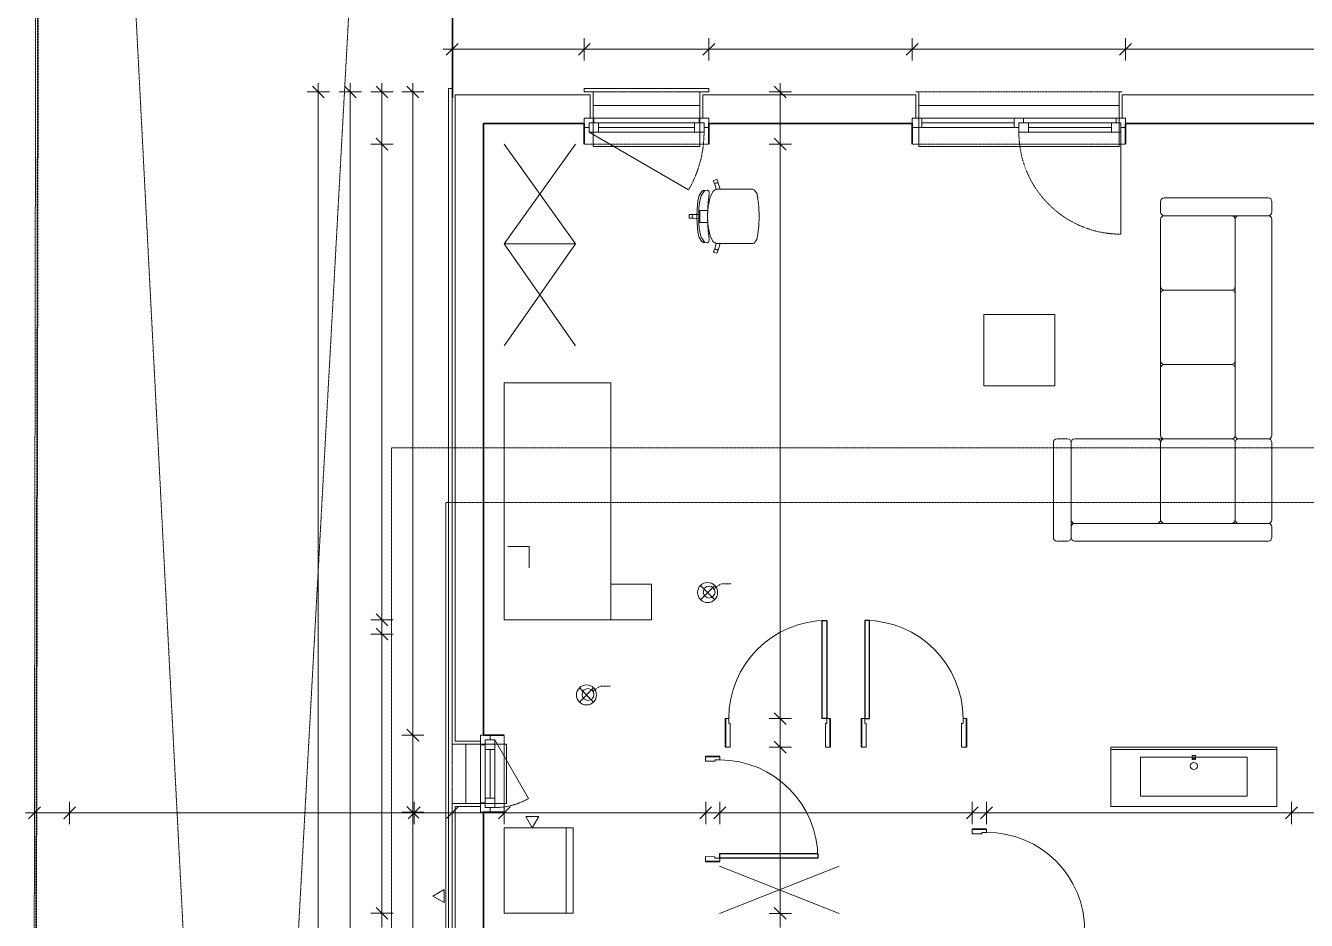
# Model space of a CAD drawing. Header units: metres. Extents: x 217015 to 311256, y -798315 to -742080.
# Drawn here: x 258775 to 269579, y -777817 to -770267 of the extents above; entities that cross this region are included whole.
import ezdxf

# ---------------------------------------------------------------- set-up
doc = ezdxf.new("R2010")
doc.units = ezdxf.units.M
for name, pattern in [('Achse', [0.5, 0.25, -0.25]), ('pointillés', [0.5, 0.25, -0.25]), ('Points tirets', [0.5, 0.25, -0.25]), ('Tirets', [0.5, 0.25, -0.25]), ('Tirets moyens', [0.8, 0.4, -0.4])]:
    doc.linetypes.add(name, pattern=pattern)
for name, color, linetype in [('0._0. Rez-de-chaussée_1_Equip _ mobilier', 7, 'Continuous'), ('0._0. Rez-de-chaussée_1_Equip _ égouttage', 7, 'Continuous'), ('0._0. Rez-de-chaussée_1_Etiquettes', 7, 'Continuous'), ('0._0. Rez-de-chaussée_1_Fenêtres Archicad', 7, 'Continuous'), ('0._0. Rez-de-chaussée_1_Lignes', 7, 'Continuous'), ('0._0. Rez-de-chaussée_1_Zones', 7, 'Continuous'), ('cotations', 7, 'Continuous'), ('mur porteur', 7, 'Continuous'), ('portes', 7, 'Continuous')]:
    doc.layers.add(name, color=color, linetype=linetype)

msp = doc.modelspace()

# ---------------------------------------------------------------- linework, layer by layer
at = {"layer": '0._0. Rez-de-chaussée_1_Equip _ mobilier', "color": 253, "linetype": 'Continuous', "lineweight": 13}
for p, q in [((262813, -772108), (263413, -771267)), ((263413, -772108), (262813, -771267)), ((264600, -771648), (264573, -771666)), ((264581, -771575), (264579, -771579)), ((264579, -771579), (264591, -771614)), ((264604, -771567), (264581, -771575)), ((264592, -771603), (264590, -771608)), ((264590, -771608), (264591, -771614)), ((264591, -771614), (264600, -771648)), ((264595, -771598), (264592, -771603)), ((264600, -771595), (264595, -771598)), ((264606, -771594), (264600, -771595)), ((264601, -771648), (264600, -771648)), ((264600, -771648), (264635, -771648)), ((264608, -771569), (264604, -771567)), ((264612, -771596), (264606, -771594)), ((264619, -771605), (264608, -771569)), ((264616, -771600), (264612, -771596)), ((264619, -771605), (264616, -771600)), ((264635, -771648), (264619, -771605)), ((264844, -771648), (264635, -771648)), ((264880, -771648), (264844, -771648)), ((264911, -771648), (264880, -771648)), ((264920, -771653), (264911, -771648)), ((264446, -771747), (264439, -771820)), ((264451, -771721), (264446, -771747)), ((264458, -771701), (264451, -771721)), ((264478, -771670), (264458, -771701)), ((264458, -771779), (264462, -771749)), ((264462, -771749), (264467, -771723)), ((264467, -771723), (264473, -771703)), ((264473, -771703), (264481, -771689)), ((264491, -771659), (264478, -771670)), ((264481, -771689), (264491, -771678)), ((264527, -771656), (264491, -771659)), ((264491, -771678), (264497, -771669)), ((264497, -771669), (264502, -771662)), ((264502, -771662), (264505, -771659)), ((264539, -771663), (264527, -771656)), ((264529, -771805), (264534, -771754)), ((264549, -771715), (264533, -771790)), ((264534, -771754), (264539, -771709)), ((264542, -771680), (264539, -771663)), ((264539, -771709), (264542, -771680)), ((264573, -771666), (264549, -771715)), ((264941, -771679), (264920, -771653)), ((264942, -771682), (264941, -771679)), ((264952, -771728), (264942, -771682)), ((264960, -771796), (264952, -771728)), ((268350, -771841), (268350, -771751)), ((268380, -771721), (269258, -771721)), ((269288, -771751), (269288, -771841)), ((264375, -771862), (264372, -771865)), ((264412, -771862), (264375, -771862)), ((264406, -771863), (264401, -771867)), ((264412, -771862), (264406, -771863)), ((264462, -771861), (264412, -771862)), ((264439, -771820), (264437, -771877)), ((264454, -771845), (264455, -771811)), ((264454, -771877), (264454, -771845)), ((264455, -771811), (264458, -771779)), ((264492, -771827), (264462, -771827)), ((264462, -771827), (264462, -771861)), ((264462, -771861), (264462, -771877)), ((264531, -771827), (264492, -771827)), ((264527, -771877), (264529, -771805)), ((264531, -771827), (264527, -771877)), ((264533, -771790), (264531, -771827)), ((264960, -771797), (264960, -771796)), ((264962, -771877), (264960, -771797)), ((264372, -771865), (264372, -771877)), ((264372, -771889), (264372, -771877)), ((264375, -771892), (264372, -771889)), ((264412, -771892), (264375, -771892)), ((264398, -771872), (264397, -771877)), ((264398, -771883), (264397, -771877)), ((264401, -771867), (264398, -771872)), ((264401, -771888), (264398, -771883)), ((264406, -771891), (264401, -771888)), ((264412, -771892), (264406, -771891)), ((264462, -771894), (264412, -771892)), ((264439, -771935), (264437, -771877)), ((264446, -772008), (264439, -771935)), ((264454, -771877), (264454, -771910)), ((264454, -771910), (264455, -771943)), ((264455, -771943), (264458, -771976)), ((264462, -771894), (264462, -771877)), ((264462, -771928), (264462, -771894)), ((264492, -771928), (264462, -771928)), ((264531, -771928), (264492, -771928)), ((264531, -771928), (264527, -771877)), ((264527, -771877), (264529, -771950)), ((264529, -771950), (264534, -772001)), ((264533, -771965), (264531, -771928)), ((264549, -772040), (264533, -771965)), ((264960, -771958), (264952, -772027)), ((264962, -771877), (264960, -771957)), ((264960, -771957), (264960, -771958)), ((268350, -772469), (268350, -771901)), ((268350, -773725), (268350, -771901)), ((268380, -771871), (268948, -771871)), ((268380, -771871), (268948, -771871)), ((269258, -771871), (268380, -771871)), ((268978, -771901), (268978, -772469)), ((268978, -771901), (268978, -773725)), ((268978, -773725), (268978, -771901)), ((269008, -771871), (269258, -771871)), ((269288, -771901), (269288, -773725)), ((264451, -772034), (264446, -772008)), ((264458, -772054), (264451, -772034)), ((264458, -771976), (264462, -772006)), ((264478, -772085), (264458, -772054)), ((264462, -772006), (264467, -772032)), ((264467, -772032), (264473, -772052)), ((264473, -772052), (264481, -772065)), ((264481, -772065), (264491, -772077)), ((264491, -772077), (264497, -772086)), ((264534, -772001), (264539, -772046)), ((264539, -772046), (264542, -772075)), ((264542, -772075), (264539, -772092)), ((264573, -772089), (264549, -772040)), ((264941, -772075), (264920, -772102)), ((264942, -772073), (264941, -772075)), ((264952, -772027), (264942, -772073)), ((262813, -772108), (263413, -772108)), ((262813, -772968), (263413, -772108)), ((263413, -772968), (262813, -772108)), ((264491, -772096), (264478, -772085)), ((264527, -772099), (264491, -772096)), ((264497, -772086), (264502, -772092)), ((264502, -772092), (264505, -772096)), ((264539, -772092), (264527, -772099)), ((264600, -772107), (264573, -772089)), ((264579, -772176), (264591, -772141)), ((264581, -772180), (264579, -772176)), ((264604, -772187), (264581, -772180)), ((264590, -772147), (264591, -772141)), ((264592, -772152), (264590, -772147)), ((264591, -772141), (264600, -772107)), ((264595, -772157), (264592, -772152)), ((264600, -772160), (264595, -772157)), ((264601, -772107), (264600, -772107)), ((264600, -772107), (264635, -772107)), ((264606, -772160), (264600, -772160)), ((264608, -772185), (264604, -772187)), ((264612, -772159), (264606, -772160)), ((264619, -772150), (264608, -772185)), ((264616, -772155), (264612, -772159)), ((264619, -772150), (264616, -772155)), ((264635, -772107), (264619, -772150)), ((264844, -772107), (264635, -772107)), ((264880, -772107), (264844, -772107)), ((264911, -772107), (264880, -772107)), ((264920, -772102), (264911, -772107)), ((268380, -772499), (268948, -772499)), ((268948, -772499), (268380, -772499)), ((268350, -773097), (268350, -772529)), ((268978, -772529), (268978, -773097)), ((267458, -772706), (266858, -772706)), ((266858, -772706), (266858, -773306)), ((267458, -773306), (267458, -772706)), ((268350, -773725), (268350, -773157)), ((268380, -773127), (268948, -773127)), ((268948, -773127), (268380, -773127)), ((268978, -773157), (268978, -773725)), ((263713, -773281), (262813, -773281)), ((262813, -773281), (262813, -775281)), ((263713, -775281), (263713, -773281)), ((266858, -773306), (267458, -773306)), ((267445, -774587), (267445, -773785)), ((267475, -773755), (267565, -773755)), ((267595, -774437), (267595, -773785)), ((267595, -774437), (267595, -773785)), ((267595, -773785), (267595, -774587)), ((267625, -773755), (268320, -773755)), ((267625, -773755), (268948, -773755)), ((268350, -774437), (268350, -773785)), ((268350, -773785), (268350, -774437)), ((268948, -773755), (268380, -773755)), ((268948, -773755), (268380, -773755)), ((268380, -773755), (268948, -773755)), ((268978, -773785), (268978, -774437)), ((268978, -773785), (268978, -774437)), ((268978, -774437), (268978, -773785)), ((269008, -773755), (269258, -773755)), ((269258, -773755), (269008, -773755)), ((269288, -773785), (269288, -774437)), ((267595, -774587), (267595, -774497)), ((268320, -774467), (267625, -774467)), ((268948, -774467), (267625, -774467)), ((267625, -774467), (269258, -774467)), ((268948, -774467), (268380, -774467)), ((269258, -774467), (269008, -774467)), ((269288, -774497), (269288, -774587)), ((262843, -774661), (263023, -774661)), ((263023, -774841), (263023, -774661)), ((267565, -774617), (267475, -774617)), ((269258, -774617), (267625, -774617)), ((264056, -774981), (263713, -774981)), ((263713, -774981), (263713, -775281)), ((264056, -775281), (264056, -774981)), ((262813, -775281), (263713, -775281)), ((263713, -775281), (264056, -775281)), ((267930, -776355), (269330, -776355)), ((267930, -776855), (267930, -776355)), ((267930, -776375), (269330, -776375)), ((269330, -776855), (269330, -776355)), ((269080, -776440), (268180, -776440)), ((268180, -776440), (268180, -776770)), ((268617, -776440), (268617, -776425)), ((268617, -776425), (268644, -776425)), ((268644, -776425), (268644, -776440)), ((269080, -776770), (269080, -776440)), ((268180, -776770), (269080, -776770)), ((267930, -776855), (269330, -776855)), ((263393, -777036), (262813, -777036)), ((262813, -777036), (262813, -777756)), ((263335, -777036), (262813, -777036)), ((262813, -777036), (262813, -777756)), ((263335, -777756), (263335, -777036)), ((263393, -777756), (263393, -777036)), ((265637, -777360), (264629, -777758)), ((265637, -777758), (264629, -777360)), ((262813, -777756), (263393, -777756)), ((262813, -777756), (263335, -777756))]:
    msp.add_line(p, q, dxfattribs=at)
msp.add_circle((268630, -776514), 30, dxfattribs=at)
for centre, radius, start, end in [((268380, -771751), 30, 90, 180), ((269258, -771751), 30, 360, 90), ((268380, -771841), 30, 180, 270), ((269258, -771841), 30, 270, 360), ((268380, -771901), 30, 90, 180), ((268380, -771901), 30, 90, 180), ((268948, -771901), 30, 360, 90), ((268948, -771901), 30, 360, 90), ((269008, -771901), 30, 90, 180), ((269258, -771901), 30, 360, 90), ((268380, -772469), 30, 180, 270), ((268380, -772529), 30, 90, 180), ((268948, -772469), 30, 270, 360), ((268948, -772529), 30, 360, 90), ((268380, -773097), 30, 180, 270), ((268380, -773157), 30, 90, 180), ((268948, -773097), 30, 270, 360), ((268948, -773157), 30, 360, 90), ((267475, -773785), 30, 90, 180), ((267565, -773785), 30, 360, 90), ((267625, -773785), 30, 90, 180), ((267625, -773785), 30, 90, 180), ((268320, -773785), 30, 360, 90), ((268380, -773725), 30, 180, 270), ((268380, -773725), 30, 180, 270), ((268380, -773785), 30, 90, 180), ((268948, -773725), 30, 270, 360), ((268948, -773725), 30, 270, 360), ((268948, -773785), 30, 360, 90), ((268948, -773785), 30, 360, 90), ((269008, -773725), 30, 180, 270), ((269008, -773785), 30, 90, 180), ((269258, -773725), 30, 270, 360), ((269258, -773785), 30, 360, 90), ((267625, -774437), 30, 180, 270), ((267625, -774437), 30, 180, 270), ((268320, -774437), 30, 270, 360), ((268380, -774437), 30, 180, 270), ((268948, -774437), 30, 270, 360), ((268948, -774437), 30, 270, 360), ((269008, -774437), 30, 180, 270), ((269258, -774437), 30, 270, 360), ((267625, -774497), 30, 90, 180), ((269258, -774497), 30, 360, 90), ((267475, -774587), 30, 180, 270), ((267565, -774587), 30, 270, 360), ((267625, -774587), 30, 180, 270), ((269258, -774587), 30, 270, 360), ((268630, -776440), 21.1, 212.771, 327.229), ((268630, -776440), 13.6, 180, 360)]:
    msp.add_arc(centre, radius, start, end, dxfattribs=at)
at = {"layer": '0._0. Rez-de-chaussée_1_Equip _ égouttage', "color": 7, "linetype": 'pointillés', "lineweight": 18}
msp.add_line((258826, -793072), (258886, -751807), dxfattribs=at)
at = {"layer": '0._0. Rez-de-chaussée_1_Equip _ égouttage', "color": 8, "linetype": 'Tirets', "lineweight": 18}
for q in [(259187, -760104), (262053, -760104)]:
    msp.add_line((260575, -787046), q, dxfattribs=at)
at = {"layer": '0._0. Rez-de-chaussée_1_Equip _ égouttage', "color": 250, "linetype": 'pointillés', "lineweight": 18}
for p, q in [((261861, -773830), (286800, -773830)), ((261861, -785830), (261861, -773830)), ((262321, -774290), (286340, -774290)), ((262321, -785365), (262321, -774290)), ((262321, -774290), (286340, -774290)), ((262321, -785365), (262321, -774290))]:
    msp.add_line(p, q, dxfattribs=at)
at = {"layer": '0._0. Rez-de-chaussée_1_Equip _ égouttage', "color": 251, "linetype": 'Continuous', "lineweight": 18}
for p, q in [((262994, -776941), (263104, -776941)), ((263049, -777036), (262994, -776941)), ((263049, -777036), (263104, -776941))]:
    msp.add_line(p, q, dxfattribs=at)
at = {"layer": '0._0. Rez-de-chaussée_1_Equip _ égouttage', "color": 250, "linetype": 'Continuous', "lineweight": 18}
for p, q in [((262209, -777612), (262305, -777557)), ((262305, -777557), (262305, -777667)), ((262209, -777612), (262305, -777667))]:
    msp.add_line(p, q, dxfattribs=at)
at = {"layer": '0._0. Rez-de-chaussée_1_Etiquettes', "color": 253, "linetype": 'Achse', "lineweight": 13}
for p, q in [((264582, -775019), (264643, -774976)), ((264643, -774976), (264727, -774976)), ((263560, -775883), (263621, -775840)), ((263621, -775840), (263705, -775840))]:
    msp.add_line(p, q, dxfattribs=at)
at = {"layer": '0._0. Rez-de-chaussée_1_Etiquettes', "color": 7, "linetype": 'Continuous', "lineweight": 18}
for centre in [(264541, -775047), (263519, -775911)]:
    msp.add_circle(centre, 50, dxfattribs=at)
at = {"layer": '0._0. Rez-de-chaussée_1_Fenêtres Archicad', "color": 253, "linetype": 'Continuous', "lineweight": 13}
for p, q in [((262343, -779885), (262343, -770797)), ((262343, -770797), (262373, -770797)), ((264538, -770797), (263488, -770797)), ((263488, -770797), (263488, -770827)), ((264538, -770827), (264538, -770797)), ((264463, -770942), (263563, -770942)), ((263563, -770942), (263563, -771287)), ((264463, -771287), (264463, -770942)), ((267999, -770942), (266309, -770942)), ((266309, -770942), (266309, -771287)), ((267999, -771287), (267999, -770942)), ((263568, -771047), (264458, -771047)), ((266334, -771047), (267114, -771047)), ((267114, -771087), (266334, -771087)), ((267194, -771047), (267974, -771047)), ((263528, -771167), (264368, -771652)), ((264418, -771167), (263608, -771167)), ((267114, -771127), (266334, -771127)), ((267934, -771167), (267234, -771167)), ((268014, -771167), (268014, -772027)), ((263563, -771287), (264463, -771287)), ((266309, -771287), (267999, -771287)), ((262488, -776830), (262488, -776330)), ((262488, -776330), (262833, -776330)), ((262613, -776335), (262613, -776825)), ((262733, -776295), (263018, -776789)), ((262733, -776785), (262733, -776375)), ((262833, -776330), (262833, -776830)), ((262833, -776830), (262488, -776830))]:
    msp.add_line(p, q, dxfattribs=at)
at = {"layer": '0._0. Rez-de-chaussée_1_Fenêtres Archicad', "color": 8, "linetype": 'Continuous', "lineweight": 18}
for p, q in [((262373, -776305), (262373, -770797)), ((263538, -770827), (263488, -770827)), ((263538, -770827), (263563, -770827)), ((263563, -771047), (263563, -770827)), ((264488, -770827), (264463, -770827)), ((264463, -771047), (264463, -770827)), ((264488, -770827), (264538, -770827)), ((266284, -770827), (266309, -770827)), ((266309, -771047), (266309, -770827)), ((268024, -770827), (267999, -770827)), ((267999, -771047), (267999, -770827)), ((263488, -771047), (263568, -771047)), ((263488, -771047), (263488, -771092)), ((263488, -771047), (263488, -771092)), ((263538, -771047), (263488, -771047)), ((263538, -771047), (263488, -771047)), ((263568, -771087), (263528, -771087)), ((263528, -771087), (263528, -771127)), ((263528, -771087), (263608, -771087)), ((263528, -771167), (263528, -771087)), ((263568, -771047), (263568, -771087)), ((263608, -771087), (263608, -771167)), ((263608, -771087), (264418, -771087)), ((264418, -771167), (264418, -771087)), ((264418, -771087), (264498, -771087)), ((264458, -771087), (264458, -771047)), ((264458, -771047), (264538, -771047)), ((264498, -771087), (264458, -771087)), ((264488, -771047), (264538, -771047)), ((264488, -771047), (264538, -771047)), ((264498, -771127), (264498, -771087)), ((264498, -771087), (264498, -771167)), ((264538, -771047), (264538, -771092)), ((264538, -771047), (264538, -771092)), ((266254, -771047), (266334, -771047)), ((266254, -771047), (266254, -771092)), ((266254, -771047), (266254, -771092)), ((266284, -771047), (266254, -771047)), ((266284, -771047), (266254, -771047)), ((266334, -771047), (266334, -771127)), ((267114, -771127), (267114, -771047)), ((267114, -771047), (267154, -771047)), ((267154, -771047), (267194, -771047)), ((267194, -771087), (267154, -771087)), ((267154, -771087), (267154, -771127)), ((267154, -771087), (267234, -771087)), ((267154, -771167), (267154, -771087)), ((267194, -771047), (267194, -771087)), ((267234, -771087), (267234, -771167)), ((267234, -771087), (267934, -771087)), ((267934, -771167), (267934, -771087)), ((267934, -771087), (268014, -771087)), ((267974, -771087), (267974, -771047)), ((267974, -771047), (268054, -771047)), ((268014, -771087), (267974, -771087)), ((268014, -771127), (268014, -771087)), ((268014, -771087), (268014, -771167)), ((268024, -771047), (268054, -771047)), ((268024, -771047), (268054, -771047)), ((268054, -771047), (268054, -771092)), ((268054, -771047), (268054, -771092)), ((263528, -771127), (263488, -771127)), ((263608, -771167), (263528, -771167)), ((264418, -771127), (263608, -771127)), ((264418, -771167), (263608, -771167)), ((264498, -771167), (264418, -771167)), ((264538, -771127), (264498, -771127)), ((266334, -771127), (266254, -771127)), ((267154, -771127), (267114, -771127)), ((267234, -771167), (267154, -771167)), ((267934, -771127), (267234, -771127)), ((267934, -771167), (267234, -771167)), ((268014, -771167), (267934, -771167)), ((268054, -771127), (268014, -771127)), ((262613, -776255), (262613, -776335)), ((262613, -776255), (262638, -776255)), ((262613, -776255), (262638, -776255)), ((262613, -776305), (262613, -776255)), ((262613, -776305), (262613, -776255)), ((262693, -776295), (262693, -776255)), ((262373, -776305), (262373, -776330)), ((262613, -776330), (262373, -776330)), ((262613, -776335), (262653, -776335)), ((262653, -776335), (262653, -776295)), ((262653, -776295), (262693, -776295)), ((262653, -776295), (262653, -776375)), ((262733, -776295), (262653, -776295)), ((262653, -776375), (262733, -776375)), ((262653, -776375), (262653, -776785)), ((262693, -776785), (262693, -776375)), ((262733, -776375), (262733, -776295)), ((262733, -776785), (262733, -776375)), ((262373, -776855), (262373, -776830)), ((262613, -776830), (262373, -776830)), ((262653, -776825), (262613, -776825)), ((262613, -776825), (262613, -776905)), ((262733, -776785), (262653, -776785)), ((262653, -776785), (262653, -776865)), ((262653, -776865), (262653, -776825)), ((262733, -776865), (262733, -776785)), ((262373, -776855), (262373, -779885)), ((262613, -776855), (262613, -776905)), ((262613, -776855), (262613, -776905)), ((262613, -776905), (262638, -776905)), ((262613, -776905), (262638, -776905)), ((262693, -776865), (262653, -776865)), ((262653, -776865), (262733, -776865)), ((262693, -776905), (262693, -776865))]:
    msp.add_line(p, q, dxfattribs=at)
at = {"layer": '0._0. Rez-de-chaussée_1_Fenêtres Archicad', "color": 8, "linetype": 'Tirets moyens', "lineweight": 18}
for p, q in [((264463, -770827), (263563, -770827)), ((262373, -776830), (262373, -776330))]:
    msp.add_line(p, q, dxfattribs=at)
at = {"layer": '0._0. Rez-de-chaussée_1_Fenêtres Archicad', "color": 8, "linetype": 'Points tirets', "lineweight": 18}
for p, q in [((267999, -770827), (266309, -770827)), ((264538, -771267), (263488, -771267)), ((268054, -771267), (266254, -771267)), ((262813, -776905), (262813, -776255))]:
    msp.add_line(p, q, dxfattribs=at)
at = {"layer": '0._0. Rez-de-chaussée_1_Fenêtres Archicad', "color": 7, "linetype": 'Continuous', "lineweight": 35}
for p, q in [((263488, -771092), (263488, -771127)), ((263488, -771092), (263488, -771127)), ((264538, -771092), (264538, -771127)), ((264538, -771092), (264538, -771127)), ((266254, -771092), (266254, -771127)), ((266254, -771092), (266254, -771127)), ((268054, -771092), (268054, -771127)), ((268054, -771092), (268054, -771127)), ((263488, -771127), (263488, -771267)), ((264538, -771127), (264538, -771267)), ((266254, -771127), (266254, -771267)), ((268054, -771127), (268054, -771267)), ((262638, -776255), (262693, -776255)), ((262638, -776255), (262693, -776255)), ((262693, -776255), (262813, -776255)), ((262638, -776905), (262693, -776905)), ((262638, -776905), (262693, -776905)), ((262693, -776905), (262813, -776905))]:
    msp.add_line(p, q, dxfattribs=at)
at = {"layer": '0._0. Rez-de-chaussée_1_Fenêtres Archicad', "color": 253, "linetype": 'Points tirets', "lineweight": 13}
for centre, radius, start, end in [((263528, -771167), 970, 330, 360), ((268014, -771167), 860, 180, 270), ((262733, -776295), 570, 270, 300)]:
    msp.add_arc(centre, radius, start, end, dxfattribs=at)
at = {"layer": '0._0. Rez-de-chaussée_1_Lignes', "color": 7, "linetype": 'Continuous', "lineweight": 18}
for p, q in [((264588, -774991), (264469, -775111)), ((264469, -774991), (264588, -775111)), ((263566, -775855), (263447, -775975)), ((263447, -775855), (263566, -775975))]:
    msp.add_line(p, q, dxfattribs=at)
for centre in [(264528, -775051), (263506, -775915)]:
    msp.add_circle(centre, 84.6, dxfattribs=at)
at = {"layer": '0._0. Rez-de-chaussée_1_Zones', "color": 7, "linetype": 'Tirets', "lineweight": 35}
msp.add_line((258915, -751850), (258834, -793072), dxfattribs=at)
at = {"layer": '0._0. Rez-de-chaussée_1_Zones', "color": 7, "linetype": 'Continuous', "lineweight": 35}
msp.add_line((262376, -764832), (262376, -770877), dxfattribs=at)
at = {"layer": 'cotations', "color": 251, "linetype": 'Continuous', "lineweight": 18}
for p, q in [((262423, -770417), (262323, -770517)), ((262373, -770561), (262373, -770374)), ((263538, -770417), (263438, -770517)), ((263488, -770561), (263488, -770374)), ((264588, -770417), (264488, -770517)), ((264538, -770561), (264538, -770374)), ((266304, -770417), (266204, -770517)), ((266254, -770561), (266254, -770374)), ((268104, -770417), (268004, -770517)), ((268054, -770561), (268054, -770374)), ((262298, -770467), (262373, -770467)), ((262373, -770467), (263488, -770467)), ((263488, -770467), (264538, -770467)), ((264538, -770467), (266254, -770467)), ((266254, -770467), (268054, -770467)), ((268054, -770467), (269887, -770467)), ((261294, -770877), (261194, -770777)), ((261244, -770827), (261244, -770752)), ((261564, -770877), (261464, -770777)), ((261514, -770827), (261514, -770752)), ((261831, -770877), (261731, -770777)), ((261781, -770827), (261781, -770752)), ((262092, -770877), (261992, -770777)), ((262042, -770827), (262042, -770752)), ((265191, -770877), (265091, -770777)), ((265141, -770827), (265141, -770752)), ((261338, -770827), (261150, -770827)), ((261244, -787722), (261244, -770827)), ((261608, -770827), (261420, -770827)), ((261514, -785830), (261514, -770827)), ((261875, -770827), (261687, -770827)), ((261781, -771267), (261781, -770827)), ((262135, -770827), (261948, -770827)), ((262042, -776255), (262042, -770827)), ((265235, -770827), (265047, -770827)), ((265141, -771267), (265141, -770827)), ((261875, -771267), (261687, -771267)), ((261731, -771217), (261831, -771317)), ((261781, -775281), (261781, -771267)), ((265235, -771267), (265047, -771267)), ((265091, -771217), (265191, -771317)), ((265141, -776115), (265141, -771267)), ((261875, -775281), (261687, -775281)), ((261731, -775231), (261831, -775331)), ((261781, -775401), (261781, -775281)), ((261875, -775401), (261687, -775401)), ((261731, -775351), (261831, -775451)), ((261781, -777757), (261781, -775401)), ((265091, -776065), (265191, -776165)), ((265235, -776115), (265047, -776115)), ((265141, -776355), (265141, -776115)), ((262135, -776255), (261948, -776255)), ((261992, -776205), (262092, -776305)), ((262042, -776905), (262042, -776255)), ((265235, -776355), (265047, -776355)), ((265091, -776305), (265191, -776405)), ((265141, -777758), (265141, -776355)), ((258850, -777004), (258850, -776816)), ((259146, -777004), (259146, -776816)), ((262053, -777004), (262053, -776816)), ((262373, -777004), (262373, -776816)), ((262813, -777004), (262813, -776816)), ((264512, -777004), (264512, -776816)), ((264632, -777004), (264632, -776816)), ((266761, -777004), (266761, -776816)), ((266881, -777004), (266881, -776816)), ((269454, -777004), (269454, -776816)), ((258775, -776910), (258850, -776910)), ((258900, -776860), (258800, -776960)), ((258850, -776910), (259146, -776910)), ((259196, -776860), (259096, -776960)), ((259146, -776910), (262053, -776910)), ((262135, -776905), (261948, -776905)), ((261992, -776855), (262092, -776955)), ((262103, -776860), (262003, -776960)), ((262042, -779305), (262042, -776905)), ((262053, -776910), (262373, -776910)), ((262423, -776860), (262323, -776960)), ((262373, -776910), (262813, -776910)), ((262863, -776860), (262763, -776960)), ((262813, -776910), (264512, -776910)), ((264562, -776860), (264462, -776960)), ((264512, -776910), (264632, -776910)), ((264682, -776860), (264582, -776960)), ((264632, -776910), (266761, -776910)), ((266811, -776860), (266711, -776960)), ((266761, -776910), (266881, -776910)), ((266931, -776860), (266831, -776960)), ((266881, -776910), (269454, -776910)), ((269504, -776860), (269404, -776960)), ((269454, -776910), (269694, -776910)), ((261875, -777757), (261687, -777757)), ((261731, -777707), (261831, -777807)), ((261781, -777876), (261781, -777757)), ((265235, -777758), (265047, -777758)), ((265091, -777708), (265191, -777808)), ((265141, -777878), (265141, -777758))]:
    msp.add_line(p, q, dxfattribs=at)
at = {"layer": 'mur porteur', "color": 8, "linetype": 'Continuous', "lineweight": 18}
for p, q in [((262373, -776305), (262373, -770797)), ((262398, -770852), (262398, -771092)), ((262638, -770852), (262398, -770852)), ((262398, -770852), (262398, -771092)), ((263538, -770852), (262638, -770852)), ((263538, -770827), (263488, -770827)), ((263538, -770827), (263563, -770827)), ((263538, -770852), (263538, -771047)), ((263563, -771047), (263563, -770827)), ((264463, -771047), (264463, -770827)), ((264488, -770827), (264463, -770827)), ((264488, -770827), (264538, -770827)), ((266284, -770852), (264488, -770852)), ((264488, -770852), (264488, -771047)), ((266284, -770827), (266309, -770827)), ((266284, -770852), (266284, -771047)), ((266309, -771047), (266309, -770827)), ((267999, -771047), (267999, -770827)), ((268024, -770827), (267999, -770827)), ((269917, -770852), (268024, -770852)), ((268024, -770852), (268024, -771047)), ((262398, -771092), (262398, -776305)), ((263538, -771047), (263488, -771047)), ((263488, -771047), (263488, -771092)), ((263538, -771047), (263563, -771047)), ((264488, -771047), (264463, -771047)), ((264488, -771047), (264538, -771047)), ((264538, -771047), (264538, -771092)), ((266284, -771047), (266254, -771047)), ((266254, -771047), (266254, -771092)), ((266284, -771047), (266309, -771047)), ((268024, -771047), (267999, -771047)), ((268024, -771047), (268054, -771047)), ((268054, -771047), (268054, -771092)), ((262613, -776305), (262613, -776255)), ((262613, -776255), (262638, -776255)), ((262373, -776305), (262373, -776330)), ((262613, -776330), (262373, -776330)), ((262398, -776305), (262613, -776305)), ((262613, -776305), (262613, -776330)), ((262613, -776830), (262373, -776830)), ((262373, -776855), (262373, -776830)), ((262613, -776855), (262613, -776830)), ((262373, -776855), (262373, -779355)), ((262398, -776855), (262398, -779355)), ((262398, -776855), (262613, -776855)), ((262613, -776855), (262613, -776905)), ((262613, -776905), (262638, -776905))]:
    msp.add_line(p, q, dxfattribs=at)
at = {"layer": 'mur porteur', "color": 7, "linetype": 'Continuous', "lineweight": 35}
for p, q in [((262638, -771092), (262638, -771267)), ((262813, -771092), (262638, -771092)), ((262638, -771092), (262638, -771267)), ((263488, -771092), (262813, -771092)), ((263488, -771092), (263488, -771127)), ((266254, -771092), (264538, -771092)), ((264538, -771092), (264538, -771127)), ((266254, -771092), (266254, -771127)), ((269887, -771092), (268054, -771092)), ((268054, -771092), (268054, -771127)), ((263488, -771127), (263488, -771267)), ((264538, -771127), (264538, -771267)), ((266254, -771127), (266254, -771267)), ((268054, -771127), (268054, -771267)), ((262638, -771267), (262638, -776255)), ((264678, -776355), (264678, -776115)), ((265563, -776355), (265563, -776115)), ((265826, -776355), (265826, -776115)), ((266711, -776355), (266711, -776115)), ((262638, -776255), (262693, -776255)), ((262693, -776255), (262813, -776255)), ((264631, -776435), (264511, -776434)), ((262638, -776905), (262638, -779305)), ((262638, -776905), (262693, -776905)), ((262693, -776905), (262813, -776905)), ((266881, -777047), (266761, -777047)), ((264630, -777320), (264510, -777319))]:
    msp.add_line(p, q, dxfattribs=at)
at = {"layer": 'portes', "color": 250, "linetype": 'Continuous', "lineweight": 25}
for p, q in [((265495, -776115), (265495, -775286)), ((265495, -775286), (265535, -775286)), ((265535, -775286), (265535, -776115)), ((265854, -775286), (265854, -776115)), ((265894, -775286), (265854, -775286)), ((265894, -776115), (265894, -775286)), ((265535, -776115), (265495, -776115)), ((265854, -776115), (265894, -776115)), ((264630, -777292), (264630, -777252)), ((264630, -777252), (265459, -777252)), ((265459, -777252), (265459, -777292)), ((265459, -777292), (264630, -777292))]:
    msp.add_line(p, q, dxfattribs=at)
at = {"layer": 'portes', "color": 7, "linetype": 'Continuous', "lineweight": 18}
for p, q in [((264706, -776115), (264678, -776115)), ((264678, -776115), (264678, -776355)), ((264706, -776155), (264706, -776115)), ((264718, -776155), (264706, -776155)), ((264718, -776355), (264718, -776155)), ((265535, -776155), (265523, -776155)), ((265523, -776155), (265523, -776355)), ((265563, -776115), (265535, -776115)), ((265535, -776115), (265535, -776155)), ((265563, -776355), (265563, -776115)), ((265826, -776355), (265826, -776115)), ((265826, -776115), (265854, -776115)), ((265854, -776115), (265854, -776155)), ((265854, -776155), (265866, -776155)), ((265866, -776155), (265866, -776355)), ((266671, -776355), (266671, -776155)), ((266671, -776155), (266683, -776155)), ((266683, -776155), (266683, -776115)), ((266683, -776115), (266711, -776115)), ((266711, -776115), (266711, -776355)), ((264678, -776355), (264718, -776355)), ((265523, -776355), (265563, -776355)), ((265866, -776355), (265826, -776355)), ((266711, -776355), (266671, -776355)), ((264631, -776435), (264511, -776434)), ((264511, -776434), (264511, -776474)), ((264511, -776474), (264591, -776475)), ((264591, -776475), (264591, -776463)), ((264591, -776463), (264631, -776463)), ((264631, -776463), (264631, -776435)), ((266881, -777047), (266761, -777047)), ((266761, -777047), (266761, -777087)), ((266881, -777075), (266881, -777047)), ((266761, -777087), (266841, -777087)), ((266841, -777087), (266841, -777075)), ((266841, -777075), (266881, -777075)), ((264590, -777280), (264510, -777279)), ((264510, -777279), (264510, -777319)), ((264510, -777319), (264630, -777320)), ((264590, -777292), (264590, -777280)), ((264630, -777292), (264590, -777292)), ((264630, -777320), (264630, -777292))]:
    msp.add_line(p, q, dxfattribs=at)
at = {"layer": 'portes', "color": 7, "linetype": 'Continuous', "lineweight": 35}
for p, q in [((264678, -776355), (264678, -776115)), ((264678, -776355), (264678, -776115)), ((265563, -776355), (265563, -776115)), ((265563, -776355), (265563, -776115)), ((265826, -776355), (265826, -776115)), ((265826, -776355), (265826, -776115)), ((266711, -776355), (266711, -776115)), ((266711, -776355), (266711, -776115)), ((264631, -776435), (264511, -776434)), ((264631, -776435), (264511, -776434)), ((266881, -777047), (266761, -777047)), ((266881, -777047), (266761, -777047)), ((264630, -777320), (264510, -777319)), ((264630, -777320), (264510, -777319))]:
    msp.add_line(p, q, dxfattribs=at)
at = {"layer": 'portes', "color": 253, "linetype": 'Continuous', "lineweight": 13}
for centre, start, end in [((265535, -776115), 90, 180), ((265854, -776115), 360, 90), ((264630, -777292), 359.9558, 89.9558), ((266881, -777904), 360, 90)]:
    msp.add_arc(centre, 829, start, end, dxfattribs=at)

doc.saveas('drawing.dxf')
